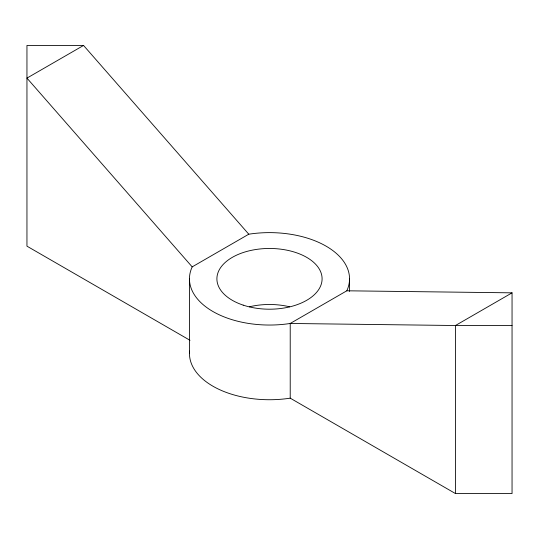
<?xml version="1.0" encoding="UTF-8"?>
<svg xmlns="http://www.w3.org/2000/svg" width="539" height="539" viewBox="0 0 539 539"><rect width="100%" height="100%" fill="white"/><g stroke="black" fill="none" stroke-linecap="round" stroke-linejoin="round"><path stroke-width="0.81" d="M189.573 351.118A80.035 46.213 0 0 0 290.218 398.159L455.455 493.556L512.05 493.556L512.05 292.839L346.813 290.797A80.035 46.213 0 0 0 248.782 234.202L83.545 45.444L26.95 78.115L192.187 266.879A80.035 46.213 0 0 0 290.218 323.467L455.455 325.516L512.05 325.516M192.187 266.879L248.782 234.202M346.813 290.797L290.218 323.467L290.218 398.159M512.05 292.839L455.455 325.516L455.455 493.556M83.545 45.444L26.95 45.444L26.95 246.161L190.004 340.304M349.535 278.838L349.535 291.424M189.465 278.838L189.465 353.523M249.375 306.799A52.593 30.366 0 0 1 289.625 306.799M243.204 305.135A52.593 30.366 0 0 0 322.093 278.838A52.593 30.366 0 0 0 243.204 252.535A52.593 30.366 0 0 0 243.204 305.135"/></g></svg>
